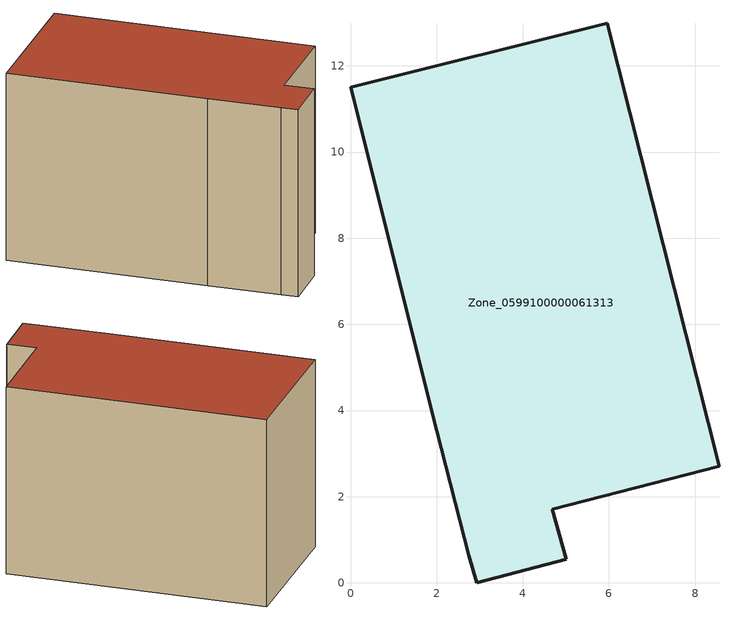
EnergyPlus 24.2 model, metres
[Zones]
Zone_0599100000061313
 floor ground (C_G): 0,11.5 5.96,12.99 8.55,2.71 4.69,1.71 5,0.55 2.93,0 2.74,0.64 2,3.53 z0
 wall outside (C_F): 2,3.53 2.74,0.64 2.93,0 5,0.55 4.69,1.71 8.55,2.71 5.96,12.99 0,11.5 2,3.53 z0:7.9
 roof outside (C_R): 5.96,12.99 0,11.5 2,3.53 2.74,0.64 2.93,0 5,0.55 4.69,1.71 8.55,2.71 z7.9
[BUILDING]
Pand.0599100000061313: North Axis=0; Terrain=City; Loads Convergence Tolerance Value=0.04; Temperature Convergence Tolerance Value=0.4; Solar Distribution=FullExterior; Maximum Number of Warmup Days=25; Minimum Number of Warmup Days=1
[Site:Location]
Rotterdam.The.Hague.AP_ZH_NLD Design_Conditions: Latitude=51.96; Longitude=4.45; Time Zone=1; Elevation=-4.5
[SITE:GROUNDTEMPERATURE:BUILDINGSURFACE]
18, 18, 18, 18, 18, 18, 18, 18, 18, 18, 18, 18
[MATERIAL] Thermal Absorptance=0.9; Solar Absorptance=0.7; Visible Absorptance=0.7
Name | Roughness | Thickness | Conductivity | Density | Specific Heat
G.TI.1946-1964 | MediumSmooth | 0.15 | 1 | 540 | 1210
F.TI.1946-1964 | Rough | 0.3 | 0.857143 | 1920 | 840
R.TI.1946-1964 | MediumRough | 0.2 | 0.277778 | 1500 | 1000
[CONSTRUCTION]
C_G: G.TI.1946-1964
C_F: F.TI.1946-1964
C_R: R.TI.1946-1964
[ZONE]
Zone_0599100000061313: Type=1; Multiplier=1; Ceiling Height=Autocalculate; Volume=Autocalculate; Floor Area=autocalculate; Part of Total Floor Area=Yes
[ZONEINFILTRATION:DESIGNFLOWRATE]
Infil_Zone_0599100000061313: Zone or ZoneList or Space or SpaceList=Zone_0599100000061313; Schedule=AlwaysOn; Design Flow Rate Calculation Method=Flow/Area; Flow Rate per Floor Area=0.003; Constant Term Coefficient=1; Temperature Term Coefficient=0; Velocity Term Coefficient=0; Velocity Squared Term Coefficient=0
[HVACTEMPLATE:ZONE:IDEALLOADSAIRSYSTEM]
Zone_0599100000061313: Maximum Heating Supply Air Temperature=50; Minimum Cooling Supply Air Temperature=13; Maximum Heating Supply Air Humidity Ratio=0.0156; Minimum Cooling Supply Air Humidity Ratio=0.0077; Heating Limit=NoLimit; Cooling Limit=NoLimit; Dehumidification Control Type=ConstantSensibleHeatRatio; Cooling Sensible Heat Ratio=0.7; Dehumidification Setpoint=60; Humidification Control Type=None; Humidification Setpoint=30; Outdoor Air Method=None; Outdoor Air Flow Rate per Person=0.00944; Outdoor Air Flow Rate per Zone Floor Area=0; Outdoor Air Flow Rate per Zone=0; Demand Controlled Ventilation Type=None; Outdoor Air Economizer Type=NoEconomizer; Heat Recovery Type=None; Sensible Heat Recovery Effectiveness=0.7; Latent Heat Recovery Effectiveness=0.65
[ZONECONTROL:THERMOSTAT]
ThermostatControl_Zone_0599100000061313: Zone or ZoneList=Zone_0599100000061313; Control Type Schedule=DualSetpointControlType; Control 1=Thermostat_Zone_0599100000061313; Temperature Difference Between Cutout And Setpoint=0
[THERMOSTATSETPOINT:DUALSETPOINT]
Thermostat_Zone_0599100000061313: Heating Setpoint Temperature Schedule=HeatingSetpoint_Zone_0599100000061313; Cooling Setpoint Temperature Schedule=CoolingSetpoint_Zone_0599100000061313
[SCHEDULE:COMPACT]
HeatingSetpoint_Zone_0599100000061313: Through: 12/31, For: AllDays, Until: 24:00, 21
CoolingSetpoint_Zone_0599100000061313: Through: 12/31, For: AllDays, Until: 24:00, 24
DualSetpointControlType: Through: 12/31, For: AllDays, Until: 24:00, 4
AlwaysOn: Through: 12/31, For: AllDays, Until: 24:00, 1
